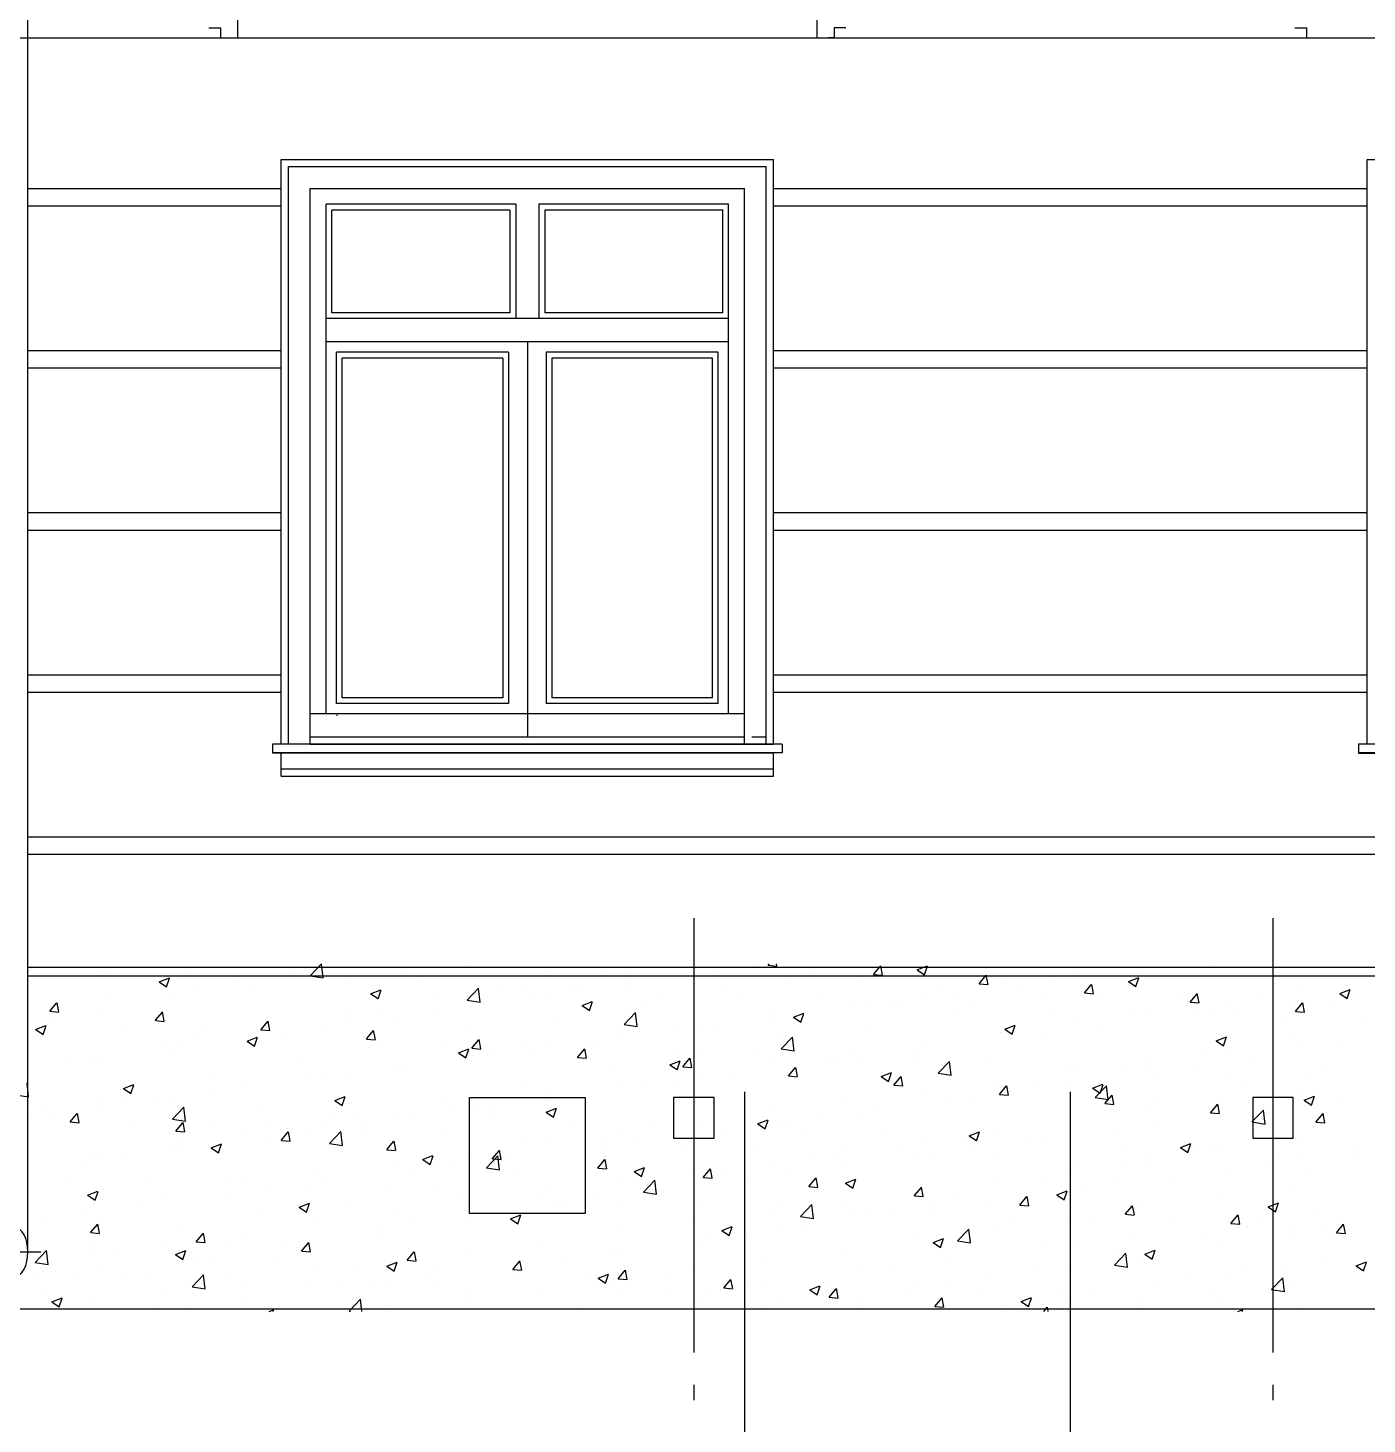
# Model space of a CAD drawing. Extents: x -133165 to 20117, y 15722 to 63536.
# Drawn here: x -79792 to -75167, y 46737 to 51559 of the extents above; entities that cross this region are included whole.
import ezdxf

# ---------------------------------------------------------------- set-up
doc = ezdxf.new("R2010")
doc.units = 0
doc.linetypes.add('GOST2_303_5', pattern=[24, 20, -1.5, 1, -1.5])
doc.layers.get('0').update_dxf_attribs({"linetype": 'CONTINUOUS'})
for name, color, linetype in [('AXIS', 7, 'GOST2_303_5'), ('C1', 33, 'CONTINUOUS'), ('DOORS', 32, 'CONTINUOUS'), ('FRIZ', 173, 'CONTINUOUS'), ('WALL', 5, 'CONTINUOUS')]:
    doc.layers.add(name, color=color, linetype=linetype)

# ---------------------------------------------------------------- blocks, each defined once
blk = doc.blocks.new('*X61')
at = {"linetype": 'CONTINUOUS', "ltscale": 10}
for p, q in [((-79780.7, 48320.2), (-79780.7, 48320.2)), ((-78817.8, 48284.7), (-78778.3, 48325.9)), ((-78772.7, 48277.6), (-78778.3, 48325.8)), ((-78260.7, 48319.7), (-78260.7, 48319.7)), ((-77283.6, 48316.9), (-77283.6, 48316.9)), ((-77236.4, 48321.4), (-77232.3, 48326.2)), ((-77236.1, 48321.3), (-77205.7, 48318.7)), ((-77205.3, 48319.2), (-77206.6, 48326.2)), ((-77203.3, 48322.3), (-77203.3, 48322.3)), ((-76872, 48289.5), (-76847.5, 48318.7)), ((-76840.9, 48287.3), (-76846.8, 48319.1)), ((-76721.6, 48305.8), (-76686.1, 48319.4)), ((-76696.1, 48288.5), (-76685.8, 48319.2)), ((-75702.4, 48320.6), (-75702.4, 48320.6)), ((-79552.2, 48302.8), (-79552.2, 48302.8)), ((-79509.5, 48308.7), (-79509.5, 48308.7)), ((-79338.7, 48264), (-79303.1, 48277.6)), ((-79313.1, 48246.7), (-79302.8, 48277.4)), ((-79238.3, 48297.3), (-79238.3, 48297.3)), ((-78967.1, 48285.8), (-78967.1, 48285.8)), ((-78878.8, 48289.6), (-78878.8, 48289.6)), ((-78817.8, 48284.7), (-78772.6, 48277.7)), ((-78759.7, 48278.7), (-78759.7, 48278.7)), ((-78696, 48274.4), (-78696, 48274.4)), ((-78503.1, 48311.2), (-78503.1, 48311.2)), ((-77989.5, 48308.2), (-77989.5, 48308.2)), ((-77795.7, 48304.8), (-77795.7, 48304.8)), ((-77718.3, 48296.8), (-77718.3, 48296.8)), ((-77464.2, 48286.5), (-77464.2, 48286.5)), ((-77447.2, 48285.3), (-77447.2, 48285.3)), ((-77410.8, 48300.1), (-77410.8, 48300.1)), ((-77176, 48273.9), (-77176, 48273.9)), ((-77081.4, 48294.9), (-77081.4, 48294.9)), ((-76871.7, 48289.4), (-76841.3, 48286.8)), ((-76721.4, 48305.6), (-76696.1, 48288.6)), ((-76507.6, 48257.6), (-76483.2, 48286.8)), ((-76476.5, 48255.4), (-76482.4, 48287.2)), ((-76263.7, 48268.4), (-76263.7, 48268.4)), ((-76171.7, 48292.1), (-76171.7, 48292.1)), ((-76136.5, 48285.1), (-76136.5, 48285.1)), ((-75998.6, 48269.7), (-75998.6, 48269.7)), ((-75991.6, 48265.1), (-75956, 48278.7)), ((-75966, 48247.8), (-75955.7, 48278.5)), ((-75944.1, 48310.4), (-75944.1, 48310.4)), ((-79338.4, 48263.8), (-79313.1, 48246.8)), ((-79198.4, 48247.5), (-79198.4, 48247.5)), ((-79071.2, 48264.3), (-79071.2, 48264.3)), ((-79020.5, 48242.9), (-79020.5, 48242.9)), ((-78608.6, 48223.3), (-78573, 48236.9)), ((-78608.4, 48223.1), (-78583.1, 48206.1)), ((-78583, 48206), (-78572.7, 48236.7)), ((-78424.8, 48262.9), (-78424.8, 48262.9)), ((-78275.7, 48200.6), (-78236.1, 48241.8)), ((-78230.5, 48193.5), (-78236.1, 48241.7)), ((-78153.6, 48251.5), (-78153.6, 48251.5)), ((-78091.9, 48253.9), (-78091.9, 48253.9)), ((-77924, 48232.5), (-77924, 48232.5)), ((-77882.4, 48240), (-77882.4, 48240)), ((-77731.6, 48257.9), (-77731.6, 48257.9)), ((-77728, 48248.5), (-77728, 48248.5)), ((-77611.2, 48228.5), (-77611.2, 48228.5)), ((-77377.7, 48244.1), (-77377.7, 48244.1)), ((-76904.8, 48262.4), (-76904.8, 48262.4)), ((-76689.1, 48223.8), (-76689.1, 48223.8)), ((-76633.6, 48251), (-76633.6, 48251)), ((-76584.5, 48226.1), (-76584.5, 48226.1)), ((-76507.3, 48257.6), (-76476.9, 48254.9)), ((-76428.3, 48259.6), (-76428.3, 48259.6)), ((-76362.4, 48239.5), (-76362.4, 48239.5)), ((-76294.9, 48218.9), (-76294.9, 48218.9)), ((-76143.3, 48225.7), (-76118.8, 48254.9)), ((-76142.9, 48225.7), (-76112.6, 48223)), ((-76112.2, 48223.5), (-76118, 48255.4)), ((-76091.3, 48228), (-76091.3, 48228)), ((-75991.3, 48264.9), (-75966.1, 48247.9)), ((-75778.9, 48193.9), (-75754.4, 48223.1)), ((-75747.8, 48191.6), (-75753.7, 48223.5)), ((-75396.6, 48229.4), (-75396.6, 48229.4)), ((-75261.5, 48224.4), (-75225.9, 48238)), ((-75261.3, 48224.2), (-75236, 48207.2)), ((-75236, 48207.2), (-75225.7, 48237.8)), ((-79716.5, 48162.4), (-79692, 48191.6)), ((-79711.6, 48180), (-79711.6, 48180)), ((-79685.4, 48160.2), (-79691.2, 48192.1)), ((-79541, 48172.3), (-79541, 48172.3)), ((-79519.2, 48205.3), (-79519.2, 48205.3)), ((-79284.4, 48204.8), (-79284.4, 48204.8)), ((-78388.2, 48203.1), (-78388.2, 48203.1)), ((-78372, 48173.6), (-78372, 48173.6)), ((-78275.6, 48200.6), (-78230.4, 48193.6)), ((-78245.4, 48180.2), (-78245.4, 48180.2)), ((-78051.2, 48215.8), (-78051.2, 48215.8)), ((-77984.6, 48215.9), (-77984.6, 48215.9)), ((-77878.5, 48182.6), (-77843, 48196.3)), ((-77878.3, 48182.4), (-77853, 48165.4)), ((-77853, 48165.4), (-77842.7, 48196.1)), ((-77673.9, 48193.2), (-77673.9, 48193.2)), ((-77340, 48217.1), (-77340, 48217.1)), ((-77068.9, 48205.6), (-77068.9, 48205.6)), ((-76952.9, 48185.7), (-76952.9, 48185.7)), ((-76904.1, 48184.1), (-76904.1, 48184.1)), ((-76797.7, 48194.2), (-76797.7, 48194.2)), ((-76776.9, 48200.8), (-76776.9, 48200.8)), ((-76526.5, 48182.7), (-76526.5, 48182.7)), ((-76255.3, 48171.3), (-76255.3, 48171.3)), ((-75820.1, 48216.6), (-75820.1, 48216.6)), ((-75778.6, 48193.8), (-75748.2, 48191.2)), ((-75653.2, 48196.9), (-75653.2, 48196.9)), ((-75629.7, 48169.1), (-75629.7, 48169.1)), ((-75548.9, 48205.1), (-75548.9, 48205.1)), ((-75437.3, 48194.4), (-75437.3, 48194.4)), ((-75414.5, 48162), (-75390, 48191.2)), ((-75383.4, 48159.8), (-75389.3, 48191.6)), ((-75277.7, 48193.7), (-75277.7, 48193.7)), ((-79716.1, 48162.4), (-79685.8, 48159.7)), ((-79352.1, 48130.5), (-79327.6, 48159.7)), ((-79351.8, 48130.5), (-79321.4, 48127.8)), ((-79321, 48128.3), (-79326.9, 48160.2)), ((-78987.7, 48098.7), (-78963.3, 48127.8)), ((-78956.6, 48096.5), (-78962.5, 48128.3)), ((-78691.6, 48131.5), (-78691.6, 48131.5)), ((-78684.4, 48152.2), (-78684.4, 48152.2)), ((-78564.4, 48148.2), (-78564.4, 48148.2)), ((-78509.3, 48142.1), (-78509.3, 48142.1)), ((-77970.2, 48142.4), (-77970.2, 48142.4)), ((-77733.5, 48116.5), (-77693.9, 48157.8)), ((-77688.3, 48109.4), (-77693.9, 48157.7)), ((-77224.9, 48141.8), (-77224.9, 48141.8)), ((-77209.5, 48153.2), (-77209.5, 48153.2)), ((-77148.5, 48141.9), (-77112.9, 48155.6)), ((-77148.2, 48141.8), (-77123, 48124.7)), ((-77122.9, 48124.7), (-77112.6, 48155.4)), ((-76591.1, 48168), (-76591.1, 48168)), ((-76177.8, 48123), (-76177.8, 48123)), ((-75984.1, 48159.8), (-75984.1, 48159.8)), ((-75914, 48161.1), (-75914, 48161.1)), ((-75756.9, 48152.3), (-75756.9, 48152.3)), ((-75713, 48148.3), (-75713, 48148.3)), ((-75441.8, 48136.9), (-75441.8, 48136.9)), ((-75414.2, 48161.9), (-75383.8, 48159.3)), ((-75170.6, 48125.4), (-75170.6, 48125.4)), ((-79765.5, 48100.1), (-79729.9, 48113.8)), ((-79765.3, 48100), (-79740, 48082.9)), ((-79739.9, 48082.9), (-79729.6, 48113.6)), ((-79717.7, 48118.8), (-79717.7, 48118.8)), ((-79446.5, 48107.3), (-79446.5, 48107.3)), ((-79175.3, 48095.8), (-79175.3, 48095.8)), ((-79035.4, 48059.4), (-78999.9, 48073.1)), ((-79026.7, 48073.8), (-79026.7, 48073.8)), ((-79012.4, 48089.3), (-79012.4, 48089.3)), ((-79009.9, 48042.2), (-78999.6, 48072.9)), ((-78987.4, 48098.6), (-78957, 48095.9)), ((-78980.7, 48101.4), (-78980.7, 48101.4)), ((-78904.1, 48084.4), (-78904.1, 48084.4)), ((-78765.9, 48109.6), (-78765.9, 48109.6)), ((-78632.9, 48072.9), (-78632.9, 48072.9)), ((-78623.4, 48066.8), (-78598.9, 48096)), ((-78592.3, 48064.6), (-78598.1, 48096.4)), ((-78266.4, 48091.5), (-78266.4, 48091.5)), ((-77734.2, 48079.4), (-77734.2, 48079.4)), ((-77733.5, 48116.6), (-77688.3, 48109.5)), ((-77544.5, 48099.7), (-77544.5, 48099.7)), ((-77470.3, 48117.4), (-77470.3, 48117.4)), ((-77417.3, 48116.5), (-77417.3, 48116.5)), ((-77191.4, 48032.4), (-77151.8, 48073.7)), ((-77146.2, 48025.3), (-77151.8, 48073.6)), ((-76887.4, 48117.2), (-76887.4, 48117.2)), ((-76434.4, 48090.5), (-76434.4, 48090.5)), ((-76418.4, 48101.2), (-76382.8, 48114.9)), ((-76418.2, 48101.1), (-76392.9, 48084)), ((-76392.9, 48084), (-76382.6, 48114.7)), ((-76270.1, 48084.7), (-76270.1, 48084.7)), ((-76077.7, 48110.1), (-76077.7, 48110.1)), ((-75688.3, 48060.5), (-75652.8, 48074.2)), ((-75662.8, 48043.3), (-75652.5, 48074)), ((-79332, 48047.2), (-79332, 48047.2)), ((-79290.6, 48035.7), (-79290.6, 48035.7)), ((-79276.9, 48050.5), (-79276.9, 48050.5)), ((-79204.8, 48063.9), (-79204.8, 48063.9)), ((-79035.2, 48059.3), (-79009.9, 48042.2)), ((-78623, 48066.7), (-78592.7, 48064.1)), ((-78562.7, 48040.7), (-78562.7, 48040.7)), ((-78361.8, 48061.5), (-78361.8, 48061.5)), ((-78305.4, 48018.8), (-78269.8, 48032.4)), ((-78279.8, 48001.5), (-78269.5, 48032.2)), ((-78259, 48034.9), (-78234.5, 48064.1)), ((-78258.7, 48034.8), (-78228.3, 48032.2)), ((-78227.9, 48032.7), (-78233.8, 48064.5)), ((-78090.6, 48050), (-78090.6, 48050)), ((-78057.7, 48032.2), (-78057.7, 48032.2)), ((-77990.8, 48046.8), (-77990.8, 48046.8)), ((-77894.6, 48003), (-77870.1, 48032.2)), ((-77863.5, 48000.8), (-77869.4, 48032.7)), ((-77865.3, 48057.5), (-77865.3, 48057.5)), ((-77819.4, 48038.6), (-77819.4, 48038.6)), ((-77548.2, 48027.1), (-77548.2, 48027.1)), ((-77191.3, 48032.5), (-77146.1, 48025.5)), ((-77183.7, 48066.3), (-77183.7, 48066.3)), ((-76718.1, 48025.8), (-76718.1, 48025.8)), ((-76695.3, 48054.7), (-76695.3, 48054.7)), ((-76397.3, 48068), (-76397.3, 48068)), ((-75688.1, 48060.4), (-75662.8, 48043.3)), ((-75659.3, 48027.7), (-75659.3, 48027.7)), ((-75427.1, 48068.3), (-75427.1, 48068.3)), ((-75402.7, 48060.3), (-75402.7, 48060.3)), ((-75250.2, 48036.3), (-75250.2, 48036.3)), ((-79652.8, 48004.9), (-79652.8, 48004.9)), ((-79573.2, 47999.6), (-79573.2, 47999.6)), ((-79547.1, 48003.2), (-79547.1, 48003.2)), ((-78859, 47989.8), (-78859, 47989.8)), ((-78305.1, 48018.6), (-78279.9, 48001.6)), ((-78251.6, 48011.1), (-78251.6, 48011.1)), ((-78184.9, 48015.4), (-78184.9, 48015.4)), ((-77894.3, 48003), (-77863.9, 48000.3)), ((-77575.3, 47978.1), (-77539.7, 47991.7)), ((-77575.1, 47977.9), (-77549.8, 47960.9)), ((-77549.7, 47960.8), (-77539.4, 47991.5)), ((-77530.3, 47971.1), (-77505.8, 48000.3)), ((-77499.2, 47968.9), (-77505, 48000.8)), ((-77479.9, 48015.4), (-77479.9, 48015.4)), ((-77277, 48015.6), (-77277, 48015.6)), ((-77215.7, 47984.1), (-77215.7, 47984.1)), ((-77037.7, 47983.7), (-77037.7, 47983.7)), ((-77005.9, 48004.2), (-77005.9, 48004.2)), ((-76959.1, 48016.6), (-76959.1, 48016.6)), ((-76910.5, 48000.4), (-76910.5, 48000.4)), ((-76734.7, 47992.7), (-76734.7, 47992.7)), ((-76649.2, 47948.3), (-76609.6, 47989.6)), ((-76604, 47941.2), (-76609.6, 47989.5)), ((-76463.5, 47981.3), (-76463.5, 47981.3)), ((-75920.2, 47992), (-75920.2, 47992)), ((-75723.3, 48017.5), (-75723.3, 48017.5)), ((-75571, 47994), (-75571, 47994)), ((-79155.2, 47939), (-79155.2, 47939)), ((-78825.3, 47931.1), (-78825.3, 47931.1)), ((-78772.1, 47940.5), (-78772.1, 47940.5)), ((-78698.1, 47947.9), (-78698.1, 47947.9)), ((-78515.5, 47973), (-78515.5, 47973)), ((-78505.7, 47973.2), (-78505.7, 47973.2)), ((-77776.2, 47964.6), (-77776.2, 47964.6)), ((-77529.9, 47971.1), (-77499.6, 47968.4)), ((-77476.5, 47948.3), (-77476.5, 47948.3)), ((-77358.5, 47941.5), (-77358.5, 47941.5)), ((-77165.9, 47939.3), (-77141.4, 47968.5)), ((-77165.6, 47939.2), (-77135.2, 47936.6)), ((-77134.8, 47937.1), (-77140.7, 47968.9)), ((-76845.2, 47937.4), (-76809.7, 47951)), ((-76845, 47937.2), (-76819.7, 47920.2)), ((-76819.7, 47920.1), (-76809.4, 47950.8)), ((-76801.5, 47907.4), (-76777, 47936.6)), ((-76770.4, 47905.2), (-76776.3, 47937)), ((-76649.2, 47948.4), (-76604, 47941.4)), ((-76192.3, 47969.8), (-76192.3, 47969.8)), ((-76184, 47953.9), (-76184, 47953.9)), ((-76019.6, 47966.6), (-76019.6, 47966.6)), ((-75921.1, 47958.4), (-75921.1, 47958.4)), ((-75890.6, 47952), (-75890.6, 47952)), ((-75763.4, 47968.7), (-75763.4, 47968.7)), ((-75650, 47946.9), (-75650, 47946.9)), ((-75378.8, 47935.4), (-75378.8, 47935.4)), ((-75305.4, 47956.8), (-75305.4, 47956.8)), ((-79789.6, 47866.8), (-79795.2, 47915.1)), ((-79462.3, 47895.6), (-79426.7, 47909.2)), ((-79462, 47895.4), (-79436.8, 47878.4)), ((-79451.5, 47888.1), (-79451.5, 47888.1)), ((-79436.7, 47878.4), (-79426.4, 47909)), ((-79146.1, 47888.9), (-79146.1, 47888.9)), ((-79032.9, 47904.7), (-79032.9, 47904.7)), ((-78072.4, 47913.7), (-78072.4, 47913.7)), ((-77740.4, 47910.2), (-77740.4, 47910.2)), ((-77678.1, 47899.4), (-77678.1, 47899.4)), ((-77550.9, 47916.1), (-77550.9, 47916.1)), ((-76801.2, 47907.3), (-76770.8, 47904.7)), ((-76701.4, 47885.6), (-76701.4, 47885.6)), ((-76440.6, 47921.4), (-76440.6, 47921.4)), ((-76437.2, 47875.5), (-76412.7, 47904.7)), ((-76406, 47873.3), (-76411.9, 47905.1)), ((-76403.8, 47884.4), (-76403.8, 47884.4)), ((-76315.9, 47915.8), (-76315.9, 47915.8)), ((-76211.4, 47909.7), (-76211.4, 47909.7)), ((-76115.2, 47896.7), (-76079.6, 47910.3)), ((-76114.9, 47896.5), (-76089.7, 47879.5)), ((-76107, 47864.3), (-76067.5, 47905.5)), ((-76089.6, 47879.5), (-76079.3, 47910.2)), ((-76061.9, 47857.2), (-76067.5, 47905.4)), ((-75601.6, 47905.9), (-75601.6, 47905.9)), ((-75408.9, 47891.2), (-75408.9, 47891.2)), ((-79834.8, 47874), (-79789.6, 47867)), ((-79747.7, 47837.3), (-79747.7, 47837.3)), ((-79553.3, 47834.1), (-79553.3, 47834.1)), ((-79545.4, 47847.7), (-79545.4, 47847.7)), ((-79465.6, 47846.8), (-79465.6, 47846.8)), ((-79338.5, 47863.6), (-79338.5, 47863.6)), ((-79296.7, 47866.6), (-79296.7, 47866.6)), ((-79274.2, 47836.3), (-79274.2, 47836.3)), ((-78732.2, 47854.9), (-78696.6, 47868.6)), ((-78732, 47854.8), (-78706.7, 47837.7)), ((-78706.6, 47837.7), (-78696.3, 47868.4)), ((-78368.7, 47862.9), (-78368.7, 47862.9)), ((-78257.8, 47842), (-78257.8, 47842)), ((-78191.3, 47831.8), (-78191.3, 47831.8)), ((-77998.9, 47857.1), (-77998.9, 47857.1)), ((-77997, 47877.7), (-77997, 47877.7)), ((-76965.3, 47847.5), (-76965.3, 47847.5)), ((-76612.1, 47864.9), (-76612.1, 47864.9)), ((-76530.9, 47867.6), (-76530.9, 47867.6)), ((-76436.8, 47875.5), (-76406.5, 47872.8)), ((-76107, 47864.3), (-76061.8, 47857.3)), ((-76072.8, 47843.6), (-76048.3, 47872.8)), ((-76072.5, 47843.6), (-76042.1, 47840.9)), ((-76041.7, 47841.4), (-76047.6, 47873.3)), ((-75897.9, 47855.1), (-75897.9, 47855.1)), ((-75708.4, 47811.8), (-75683.9, 47840.9)), ((-75677.3, 47809.5), (-75683.2, 47841.4)), ((-75665.5, 47858.6), (-75665.5, 47858.6)), ((-75385.1, 47856), (-75349.5, 47869.7)), ((-75384.9, 47855.9), (-75359.6, 47838.8)), ((-75383.8, 47835.9), (-75383.8, 47835.9)), ((-75359.6, 47838.8), (-75349.3, 47869.5)), ((-75256.6, 47852.6), (-75256.6, 47852.6)), ((-79786.5, 47804.6), (-79786.5, 47804.6)), ((-79709.5, 47790.9), (-79709.5, 47790.9)), ((-79646, 47780.3), (-79621.5, 47809.5)), ((-79614.9, 47778.1), (-79620.7, 47809.9)), ((-79292.6, 47789.8), (-79253.1, 47831.1)), ((-79292.6, 47789.9), (-79247.4, 47782.9)), ((-79247.5, 47782.7), (-79253.1, 47831)), ((-79003.1, 47824.8), (-79003.1, 47824.8)), ((-78731.9, 47813.3), (-78731.9, 47813.3)), ((-78665, 47812), (-78665, 47812)), ((-78521.6, 47803.9), (-78521.6, 47803.9)), ((-78460.7, 47801.9), (-78460.7, 47801.9)), ((-78318.5, 47815.1), (-78318.5, 47815.1)), ((-78189.5, 47790.4), (-78189.5, 47790.4)), ((-78002.1, 47814.2), (-77966.6, 47827.9)), ((-78001.9, 47814.1), (-77976.6, 47797)), ((-77976.6, 47797), (-77966.3, 47827.7)), ((-77272.1, 47773.5), (-77236.5, 47787.2)), ((-77246.5, 47756.3), (-77236.2, 47787)), ((-77221.9, 47815), (-77221.9, 47815)), ((-77171.3, 47783.3), (-77171.3, 47783.3)), ((-77044.2, 47800.1), (-77044.2, 47800.1)), ((-76908.4, 47814), (-76908.4, 47814)), ((-76851.8, 47825.4), (-76851.8, 47825.4)), ((-76194.1, 47804.2), (-76194.1, 47804.2)), ((-76190.2, 47784.8), (-76190.2, 47784.8)), ((-75926.3, 47822.9), (-75926.3, 47822.9)), ((-75708.1, 47811.7), (-75677.7, 47809)), ((-75704.6, 47793.7), (-75704.6, 47793.7)), ((-75564.9, 47780.2), (-75525.3, 47821.4)), ((-75519.7, 47773.1), (-75525.3, 47821.3)), ((-75344.1, 47779.9), (-75319.6, 47809.1)), ((-75312.9, 47777.6), (-75318.8, 47809.5)), ((-79645.7, 47780.2), (-79615.3, 47777.6)), ((-79438.3, 47779.5), (-79438.3, 47779.5)), ((-79281.6, 47748.4), (-79257.1, 47777.6)), ((-79281.3, 47748.4), (-79250.9, 47745.7)), ((-79250.5, 47746.2), (-79256.4, 47778.1)), ((-79167.1, 47768), (-79167.1, 47768)), ((-79039.1, 47735.6), (-79039.1, 47735.6)), ((-78961.2, 47761.2), (-78961.2, 47761.2)), ((-78917.3, 47716.5), (-78892.8, 47745.7)), ((-78895.9, 47756.6), (-78895.9, 47756.6)), ((-78886.1, 47714.3), (-78892, 47746.2)), ((-78831.7, 47747.5), (-78831.7, 47747.5)), ((-78778.2, 47771.3), (-78778.2, 47771.3)), ((-78750.5, 47705.7), (-78710.9, 47747)), ((-78705.3, 47698.6), (-78710.9, 47746.9)), ((-78639.3, 47772.8), (-78639.3, 47772.8)), ((-78624.8, 47745.1), (-78624.8, 47745.1)), ((-77918.3, 47779), (-77918.3, 47779)), ((-77746.5, 47741.1), (-77746.5, 47741.1)), ((-77647.1, 47767.5), (-77647.1, 47767.5)), ((-77492.2, 47741.1), (-77492.2, 47741.1)), ((-77482.7, 47779.2), (-77482.7, 47779.2)), ((-77376, 47756.1), (-77376, 47756.1)), ((-77271.8, 47773.4), (-77246.6, 47756.3)), ((-77204.6, 47763.2), (-77204.6, 47763.2)), ((-77104.8, 47744.6), (-77104.8, 47744.6)), ((-76542, 47732.8), (-76506.4, 47746.5)), ((-76516.5, 47715.6), (-76506.2, 47746.3)), ((-76490.4, 47753.4), (-76490.4, 47753.4)), ((-76446.8, 47752.3), (-76446.8, 47752.3)), ((-76024.2, 47751.6), (-76024.2, 47751.6)), ((-75897, 47768.3), (-75897, 47768.3)), ((-75564.8, 47780.2), (-75519.7, 47773.2)), ((-75343.7, 47779.8), (-75313.4, 47777.2)), ((-79302.9, 47697.5), (-79302.9, 47697.5)), ((-79279.7, 47688.5), (-79279.7, 47688.5)), ((-79257.5, 47710.3), (-79257.5, 47710.3)), ((-79159, 47691.1), (-79123.5, 47704.7)), ((-79158.8, 47690.9), (-79133.5, 47673.9)), ((-79133.5, 47673.8), (-79123.2, 47704.5)), ((-78958.9, 47730.8), (-78958.9, 47730.8)), ((-78916.9, 47716.5), (-78886.6, 47713.8)), ((-78750.4, 47705.8), (-78705.3, 47698.8)), ((-78552.9, 47684.7), (-78528.4, 47713.9)), ((-78521.8, 47682.5), (-78527.6, 47714.3)), ((-78353.6, 47733.7), (-78353.6, 47733.7)), ((-78082.4, 47722.2), (-78082.4, 47722.2)), ((-78003.1, 47708.6), (-78003.1, 47708.6)), ((-77811.7, 47699), (-77811.7, 47699)), ((-77811.2, 47710.7), (-77811.2, 47710.7)), ((-77684.6, 47715.8), (-77684.6, 47715.8)), ((-77540, 47699.3), (-77540, 47699.3)), ((-77500.9, 47712.3), (-77500.9, 47712.3)), ((-77268.9, 47687.8), (-77268.9, 47687.8)), ((-76833.6, 47733.1), (-76833.6, 47733.1)), ((-76786.7, 47702.5), (-76786.7, 47702.5)), ((-76707.6, 47716.5), (-76707.6, 47716.5)), ((-76562.4, 47721.7), (-76562.4, 47721.7)), ((-76541.8, 47732.7), (-76516.5, 47715.7)), ((-76345, 47709.4), (-76345, 47709.4)), ((-76291.2, 47710.2), (-76291.2, 47710.2)), ((-76020.1, 47698.8), (-76020.1, 47698.8)), ((-75811.9, 47692.2), (-75776.4, 47705.8)), ((-75811.7, 47692), (-75786.4, 47675)), ((-75786.4, 47674.9), (-75776.1, 47705.6)), ((-75748.9, 47687.3), (-75748.9, 47687.3)), ((-75671.7, 47689.5), (-75671.7, 47689.5)), ((-75415.1, 47722), (-75415.1, 47722)), ((-75407.6, 47728.1), (-75407.6, 47728.1)), ((-79599.3, 47646.5), (-79599.3, 47646.5)), ((-79559.5, 47665), (-79559.5, 47665)), ((-79553.7, 47659.5), (-79553.7, 47659.5)), ((-79472.1, 47663.2), (-79472.1, 47663.2)), ((-78552.6, 47684.6), (-78522.2, 47682)), ((-78429, 47650.4), (-78393.4, 47664)), ((-78428.7, 47650.2), (-78403.5, 47633.2)), ((-78403.4, 47633.1), (-78393.1, 47663.8)), ((-78264, 47672.8), (-78264, 47672.8)), ((-78208.3, 47621.7), (-78168.8, 47662.9)), ((-78188.5, 47652.8), (-78164, 47682)), ((-78188.2, 47652.7), (-78157.8, 47650.1)), ((-78163.1, 47614.6), (-78168.8, 47662.8)), ((-78157.4, 47650.6), (-78163.3, 47682.4)), ((-78132.6, 47656.8), (-78132.6, 47656.8)), ((-77824.1, 47620.9), (-77799.7, 47650.1)), ((-77793, 47618.7), (-77798.9, 47650.5)), ((-77797.2, 47661.5), (-77797.2, 47661.5)), ((-77228.1, 47645.9), (-77228.1, 47645.9)), ((-77082.9, 47651.7), (-77082.9, 47651.7)), ((-76997.7, 47676.4), (-76997.7, 47676.4)), ((-76971.5, 47678.4), (-76971.5, 47678.4)), ((-76726.5, 47664.9), (-76726.5, 47664.9)), ((-76664.6, 47667.3), (-76664.6, 47667.3)), ((-76537.4, 47684), (-76537.4, 47684)), ((-76455.3, 47653.4), (-76455.3, 47653.4)), ((-76184.1, 47642), (-76184.1, 47642)), ((-75932.5, 47653.8), (-75932.5, 47653.8)), ((-75703.9, 47677.3), (-75703.9, 47677.3)), ((-75477.7, 47675.9), (-75477.7, 47675.9)), ((-75390.3, 47652.3), (-75390.3, 47652.3)), ((-75206.5, 47664.4), (-75206.5, 47664.4)), ((-75197.9, 47677.6), (-75197.9, 47677.6)), ((-78784.4, 47602.2), (-78784.4, 47602.2)), ((-78527.8, 47634.8), (-78527.8, 47634.8)), ((-78452.1, 47614.7), (-78452.1, 47614.7)), ((-78325, 47631.5), (-78325, 47631.5)), ((-78208.3, 47621.7), (-78163.1, 47614.7)), ((-78093.4, 47610.6), (-78093.4, 47610.6)), ((-77823.8, 47620.9), (-77793.5, 47618.2)), ((-77698.9, 47609.7), (-77663.3, 47623.3)), ((-77698.7, 47609.5), (-77673.4, 47592.5)), ((-77673.4, 47592.5), (-77663.1, 47623.2)), ((-77488.9, 47610.1), (-77488.9, 47610.1)), ((-77459.8, 47589), (-77435.3, 47618.2)), ((-77428.7, 47586.8), (-77434.5, 47618.7)), ((-77379.2, 47600.8), (-77379.2, 47600.8)), ((-77177.8, 47599.7), (-77177.8, 47599.7)), ((-76985.4, 47625), (-76985.4, 47625)), ((-76196.4, 47615.7), (-76196.4, 47615.7)), ((-76000.1, 47626.4), (-76000.1, 47626.4)), ((-75913, 47630.5), (-75913, 47630.5)), ((-75838.3, 47593.3), (-75838.3, 47593.3)), ((-75641.8, 47619.1), (-75641.8, 47619.1)), ((-75517.4, 47635.5), (-75517.4, 47635.5)), ((-75370.6, 47607.6), (-75370.6, 47607.6)), ((-79646.5, 47589.5), (-79646.5, 47589.5)), ((-79375.3, 47578), (-79375.3, 47578)), ((-79104.1, 47566.6), (-79104.1, 47566.6)), ((-79045.2, 47566.5), (-79045.2, 47566.5)), ((-78965.4, 47547.1), (-78965.4, 47547.1)), ((-78832.9, 47555.1), (-78832.9, 47555.1)), ((-78773, 47572.5), (-78773, 47572.5)), ((-78561.8, 47543.7), (-78561.8, 47543.7)), ((-78389.7, 47559.8), (-78389.7, 47559.8)), ((-77752.7, 47572), (-77752.7, 47572)), ((-77675.4, 47549.9), (-77675.4, 47549.9)), ((-77666.2, 47537.6), (-77626.6, 47578.8)), ((-77621, 47530.5), (-77626.6, 47578.7)), ((-77459.4, 47589), (-77429.1, 47586.3)), ((-77305, 47583), (-77305, 47583)), ((-77095.4, 47557.2), (-77070.9, 47586.3)), ((-77095.1, 47557.1), (-77064.7, 47554.4)), ((-77064.3, 47554.9), (-77070.2, 47586.8)), ((-76968.8, 47569), (-76933.3, 47582.7)), ((-76968.6, 47568.9), (-76943.3, 47551.8)), ((-76943.3, 47551.8), (-76933, 47582.5)), ((-76731, 47525.3), (-76706.6, 47554.5)), ((-76713.8, 47547.4), (-76713.8, 47547.4)), ((-76699.9, 47523.1), (-76705.8, 47554.9)), ((-76453, 47583.1), (-76453, 47583.1)), ((-76296.4, 47575.6), (-76296.4, 47575.6)), ((-76157.8, 47551.2), (-76157.8, 47551.2)), ((-76030.7, 47568), (-76030.7, 47568)), ((-75421.3, 47552.9), (-75421.3, 47552.9)), ((-79585.9, 47527.2), (-79550.3, 47540.9)), ((-79585.6, 47527.1), (-79560.4, 47510)), ((-79565.7, 47495.9), (-79565.7, 47495.9)), ((-79560.3, 47510), (-79550, 47540.7)), ((-79309.1, 47528.4), (-79309.1, 47528.4)), ((-79092.5, 47530.4), (-79092.5, 47530.4)), ((-78855.8, 47486.5), (-78820.2, 47500.2)), ((-78830.2, 47469.3), (-78819.9, 47500)), ((-78685.9, 47508.9), (-78685.9, 47508.9)), ((-78290.6, 47532.2), (-78290.6, 47532.2)), ((-78270.1, 47503.7), (-78270.1, 47503.7)), ((-78019.4, 47520.8), (-78019.4, 47520.8)), ((-78009.3, 47539.5), (-78009.3, 47539.5)), ((-77971.7, 47499.1), (-77971.7, 47499.1)), ((-77945.4, 47498.7), (-77945.4, 47498.7)), ((-77818.2, 47515.4), (-77818.2, 47515.4)), ((-77748.2, 47509.3), (-77748.2, 47509.3)), ((-77666.1, 47537.6), (-77620.9, 47530.6)), ((-77625.8, 47540.7), (-77625.8, 47540.7)), ((-77477, 47497.8), (-77477, 47497.8)), ((-77124, 47453.5), (-77084.4, 47494.7)), ((-77078.8, 47446.4), (-77084.4, 47494.6)), ((-76977.6, 47509.3), (-76977.6, 47509.3)), ((-76730.7, 47525.2), (-76700.3, 47522.6)), ((-76592.6, 47524.7), (-76592.6, 47524.7)), ((-76478.7, 47509), (-76478.7, 47509)), ((-76366.7, 47493.4), (-76342.2, 47522.6)), ((-76335.6, 47491.2), (-76341.4, 47523)), ((-76238.8, 47528.3), (-76203.2, 47542)), ((-76238.5, 47528.2), (-76213.3, 47511.1)), ((-76213.2, 47511.1), (-76202.9, 47541.8)), ((-75677.9, 47520.4), (-75677.9, 47520.4)), ((-75508.7, 47487.6), (-75473.1, 47501.3)), ((-75483.2, 47470.4), (-75472.9, 47501.1)), ((-79732.9, 47446.1), (-79732.9, 47446.1)), ((-79605.8, 47462.8), (-79605.8, 47462.8)), ((-79413.4, 47488.2), (-79413.4, 47488.2)), ((-78982.2, 47458.1), (-78982.2, 47458.1)), ((-78855.6, 47486.4), (-78830.3, 47469.3)), ((-78534, 47465.6), (-78534, 47465.6)), ((-78267.9, 47448.2), (-78267.9, 47448.2)), ((-78266.2, 47456.4), (-78266.2, 47456.4)), ((-78125.7, 47445.8), (-78090.2, 47459.5)), ((-78100.2, 47428.6), (-78089.9, 47459.3)), ((-77234.2, 47476.8), (-77234.2, 47476.8)), ((-77205.9, 47486.4), (-77205.9, 47486.4)), ((-77124, 47453.5), (-77078.8, 47446.5)), ((-76934.7, 47474.9), (-76934.7, 47474.9)), ((-76888.9, 47473.9), (-76888.9, 47473.9)), ((-76798.2, 47466.9), (-76798.2, 47466.9)), ((-76671.1, 47483.7), (-76671.1, 47483.7)), ((-76663.5, 47463.5), (-76663.5, 47463.5)), ((-76392.3, 47452), (-76392.3, 47452)), ((-76366.3, 47493.3), (-76336, 47490.7)), ((-76202.5, 47446.6), (-76202.5, 47446.6)), ((-76002.3, 47461.5), (-75977.8, 47490.7)), ((-76002, 47461.5), (-75971.6, 47458.8)), ((-75971.2, 47459.3), (-75977.1, 47491.1)), ((-75938.7, 47484.6), (-75938.7, 47484.6)), ((-75637.9, 47429.6), (-75613.4, 47458.8)), ((-75606.8, 47427.4), (-75612.7, 47459.3)), ((-75523.9, 47451.9), (-75523.9, 47451.9)), ((-75508.5, 47487.5), (-75483.2, 47470.4)), ((-75331.5, 47477.3), (-75331.5, 47477.3)), ((-79575.5, 47398.2), (-79551, 47427.4)), ((-79575.2, 47398.1), (-79544.8, 47395.5)), ((-79544.4, 47396), (-79550.3, 47427.8)), ((-79278.4, 47407.2), (-79278.4, 47407.2)), ((-78790.6, 47433.1), (-78790.6, 47433.1)), ((-78585.8, 47414.4), (-78585.8, 47414.4)), ((-78458.6, 47431.1), (-78458.6, 47431.1)), ((-78125.5, 47445.7), (-78100.2, 47428.7)), ((-77758.9, 47402.9), (-77758.9, 47402.9)), ((-77495.1, 47441), (-77495.1, 47441)), ((-77395.7, 47405.2), (-77360.1, 47418.8)), ((-77395.4, 47405), (-77370.2, 47388)), ((-77370.1, 47387.9), (-77359.8, 47418.6)), ((-77311.4, 47399.4), (-77311.4, 47399.4)), ((-77185.2, 47423), (-77185.2, 47423)), ((-77119.1, 47424.7), (-77119.1, 47424.7)), ((-76581.8, 47369.4), (-76542.3, 47410.6)), ((-76536.7, 47362.3), (-76542.3, 47410.6)), ((-76459.1, 47414), (-76459.1, 47414)), ((-76121.1, 47440.5), (-76121.1, 47440.5)), ((-75849.9, 47429.1), (-75849.9, 47429.1)), ((-75651.1, 47435.2), (-75651.1, 47435.2)), ((-75637.6, 47429.6), (-75607.2, 47426.9)), ((-75578.8, 47417.6), (-75578.8, 47417.6)), ((-75428.6, 47425), (-75428.6, 47425)), ((-75307.6, 47406.2), (-75307.6, 47406.2)), ((-75273.6, 47397.8), (-75249.1, 47427)), ((-75273.2, 47397.7), (-75242.9, 47395)), ((-75242.5, 47395.5), (-75248.3, 47427.4)), ((-79574.7, 47356.4), (-79574.7, 47356.4)), ((-79315.3, 47359.3), (-79315.3, 47359.3)), ((-79211.1, 47366.3), (-79186.6, 47395.5)), ((-79210.8, 47366.3), (-79180.4, 47363.6)), ((-79180, 47364.1), (-79185.9, 47396)), ((-79051.4, 47397.4), (-79051.4, 47397.4)), ((-78906.6, 47372.1), (-78906.6, 47372.1)), ((-78846.8, 47334.4), (-78822.3, 47363.6)), ((-78815.7, 47332.2), (-78821.5, 47364.1)), ((-78564.2, 47397.4), (-78564.2, 47397.4)), ((-78015.5, 47370.4), (-78015.5, 47370.4)), ((-77481.4, 47372.2), (-77481.4, 47372.2)), ((-77438.6, 47382.6), (-77438.6, 47382.6)), ((-76720, 47378.3), (-76720, 47378.3)), ((-76665.6, 47364.5), (-76630, 47378.1)), ((-76665.4, 47364.3), (-76640.1, 47347.3)), ((-76640.1, 47347.2), (-76629.8, 47377.9)), ((-76581.8, 47369.4), (-76536.6, 47362.4)), ((-76291.5, 47350.9), (-76291.5, 47350.9)), ((-76164.3, 47367.6), (-76164.3, 47367.6)), ((-75971.9, 47392.9), (-75971.9, 47392.9)), ((-75724.8, 47374.2), (-75724.8, 47374.2)), ((-75684, 47351.3), (-75684, 47351.3)), ((-75427.5, 47383.8), (-75427.5, 47383.8)), ((-79767.4, 47295), (-79727.9, 47336.2)), ((-79745.4, 47329.9), (-79745.4, 47329.9)), ((-79722.3, 47287.9), (-79727.9, 47336.1)), ((-79571.9, 47326.7), (-79571.9, 47326.7)), ((-79474.2, 47318.5), (-79474.2, 47318.5)), ((-79282.6, 47322.7), (-79247.1, 47336.3)), ((-79282.4, 47322.5), (-79257.1, 47305.5)), ((-79257.1, 47305.4), (-79246.8, 47336.1)), ((-79226.2, 47330), (-79226.2, 47330)), ((-79203, 47307), (-79203, 47307)), ((-79099, 47346.8), (-79099, 47346.8)), ((-78860.5, 47346.5), (-78860.5, 47346.5)), ((-78846.4, 47334.4), (-78816.1, 47331.7)), ((-78482.4, 47302.6), (-78457.9, 47331.7)), ((-78482.1, 47302.5), (-78451.7, 47299.8)), ((-78451.3, 47300.3), (-78457.2, 47332.2)), ((-78276.3, 47334.6), (-78276.3, 47334.6)), ((-77951.8, 47315), (-77951.8, 47315)), ((-77777.7, 47321.3), (-77777.7, 47321.3)), ((-77759.4, 47340.4), (-77759.4, 47340.4)), ((-77240.4, 47307.7), (-77240.4, 47307.7)), ((-76983.8, 47340.2), (-76983.8, 47340.2)), ((-76612.3, 47308.6), (-76612.3, 47308.6)), ((-76039.7, 47285.3), (-76000.1, 47326.6)), ((-76021.1, 47323.3), (-76021.1, 47323.3)), ((-75994.5, 47278.2), (-76000.1, 47326.5)), ((-75944.9, 47315.5), (-75944.9, 47315.5)), ((-75935.5, 47323.8), (-75900, 47337.4)), ((-75935.3, 47323.6), (-75910, 47306.6)), ((-75910, 47306.6), (-75899.7, 47337.3)), ((-75306.9, 47313.5), (-75306.9, 47313.5)), ((-79767.4, 47295), (-79722.2, 47288)), ((-79739.4, 47262.5), (-79739.4, 47262.5)), ((-79638.3, 47261.7), (-79638.3, 47261.7)), ((-79547, 47287.8), (-79547, 47287.8)), ((-79156.7, 47295.7), (-79156.7, 47295.7)), ((-78931.9, 47295.5), (-78931.9, 47295.5)), ((-78796.8, 47264), (-78796.8, 47264)), ((-78660.7, 47284.1), (-78660.7, 47284.1)), ((-78552.6, 47282), (-78517, 47295.7)), ((-78552.3, 47281.8), (-78527.1, 47264.8)), ((-78540.2, 47296.5), (-78540.2, 47296.5)), ((-78527, 47264.8), (-78516.7, 47295.5)), ((-78399.8, 47256.1), (-78399.8, 47256.1)), ((-78389.5, 47272.6), (-78389.5, 47272.6)), ((-78118.3, 47261.2), (-78118.3, 47261.2)), ((-78118, 47270.7), (-78093.5, 47299.9)), ((-78117.7, 47270.6), (-78087.3, 47268)), ((-78086.9, 47268.5), (-78092.8, 47300.3)), ((-78079, 47298.3), (-78079, 47298.3)), ((-78073.9, 47270.5), (-78073.9, 47270.5)), ((-77822.5, 47241.3), (-77786.9, 47255)), ((-77797, 47224.1), (-77786.7, 47254.8)), ((-77753.7, 47238.8), (-77729.2, 47268)), ((-77722.6, 47236.6), (-77728.4, 47268.4)), ((-77501.2, 47271.9), (-77501.2, 47271.9)), ((-76931.9, 47266.6), (-76931.9, 47266.6)), ((-76804.7, 47283.3), (-76804.7, 47283.3)), ((-76317.4, 47272.5), (-76317.4, 47272.5)), ((-76208.7, 47277.4), (-76208.7, 47277.4)), ((-76039.6, 47285.4), (-75994.5, 47278.4)), ((-75603.1, 47262.6), (-75603.1, 47262.6)), ((-75465.1, 47276.9), (-75465.1, 47276.9)), ((-75205.5, 47283.1), (-75169.9, 47296.8)), ((-75205.3, 47283), (-75180, 47265.9)), ((-75179.9, 47265.9), (-75169.6, 47296.6)), ((-79453, 47244.8), (-79453, 47244.8)), ((-79367.1, 47250.2), (-79367.1, 47250.2)), ((-79225.3, 47210.9), (-79185.7, 47252.1)), ((-79225.2, 47210.9), (-79180.1, 47203.9)), ((-79180.1, 47203.8), (-79185.7, 47252)), ((-79095.9, 47238.8), (-79095.9, 47238.8)), ((-79057.6, 47228.2), (-79057.6, 47228.2)), ((-78824.8, 47227.3), (-78824.8, 47227.3)), ((-78719.4, 47214), (-78719.4, 47214)), ((-78592.2, 47230.7), (-78592.2, 47230.7)), ((-78553.6, 47215.8), (-78553.6, 47215.8)), ((-78370.2, 47219.6), (-78370.2, 47219.6)), ((-77847.1, 47249.7), (-77847.1, 47249.7)), ((-77822.3, 47241.2), (-77797, 47224.1)), ((-77765.1, 47233.8), (-77765.1, 47233.8)), ((-77753.3, 47238.7), (-77723, 47236.1)), ((-77576, 47238.3), (-77576, 47238.3)), ((-77389.3, 47206.9), (-77364.8, 47236.1)), ((-77389, 47206.9), (-77358.6, 47204.2)), ((-77358.2, 47204.7), (-77364.1, 47236.5)), ((-77304.8, 47226.8), (-77304.8, 47226.8)), ((-77252.7, 47224.3), (-77252.7, 47224.3)), ((-77092.4, 47200.6), (-77056.9, 47214.3)), ((-77066.9, 47183.4), (-77056.6, 47214.1)), ((-77033.6, 47215.3), (-77033.6, 47215.3)), ((-76726.1, 47209.2), (-76726.1, 47209.2)), ((-76613.6, 47221.6), (-76613.6, 47221.6)), ((-76465.3, 47244.9), (-76465.3, 47244.9)), ((-75899.4, 47211.8), (-75899.4, 47211.8)), ((-75784.7, 47234.8), (-75784.7, 47234.8)), ((-75657.5, 47251.6), (-75657.5, 47251.6)), ((-75497.5, 47201.2), (-75458, 47242.5)), ((-75452.4, 47194.1), (-75458, 47242.4)), ((-75433.6, 47214.7), (-75433.6, 47214.7)), ((-75169.8, 47252.8), (-75169.8, 47252.8)), ((-79749.2, 47194), (-79749.2, 47194)), ((-79709.5, 47158.8), (-79673.9, 47172.5)), ((-79709.2, 47158.7), (-79684, 47141.6)), ((-79683.9, 47141.6), (-79673.6, 47172.3)), ((-79578, 47157.6), (-79578, 47157.6)), ((-79321.4, 47190.2), (-79321.4, 47190.2)), ((-79040.2, 47171.8), (-79040.2, 47171.8)), ((-78683.1, 47126.8), (-78643.6, 47168)), ((-78666.5, 47168.8), (-78666.5, 47168.8)), ((-78638.7, 47126.2), (-78643.6, 47168)), ((-78282.5, 47165.5), (-78282.5, 47165.5)), ((-78282.4, 47204.4), (-78282.4, 47204.4)), ((-78021.7, 47201.3), (-78021.7, 47201.3)), ((-78011.2, 47192.9), (-78011.2, 47192.9)), ((-77740, 47181.5), (-77740, 47181.5)), ((-77572.3, 47182.3), (-77572.3, 47182.3)), ((-77468.8, 47170), (-77468.8, 47170)), ((-77445.1, 47199), (-77445.1, 47199)), ((-77197.7, 47158.6), (-77197.7, 47158.6)), ((-77092.2, 47200.5), (-77066.9, 47183.4)), ((-77024.9, 47175), (-77000.4, 47204.2)), ((-77024.6, 47175), (-76994.2, 47172.3)), ((-76993.8, 47172.8), (-76999.7, 47204.7)), ((-76990, 47171.1), (-76990, 47171.1)), ((-76909.9, 47170.8), (-76909.9, 47170.8)), ((-76762.4, 47203.9), (-76762.4, 47203.9)), ((-76660.6, 47143.2), (-76636.1, 47172.3)), ((-76629.5, 47140.9), (-76635.3, 47172.8)), ((-76491.2, 47192.4), (-76491.2, 47192.4)), ((-76362.4, 47159.9), (-76326.8, 47173.6)), ((-76362.2, 47159.8), (-76336.9, 47142.8)), ((-76336.8, 47142.7), (-76326.5, 47173.4)), ((-76297.9, 47167.3), (-76297.9, 47167.3)), ((-76220.1, 47181), (-76220.1, 47181)), ((-76195.6, 47160.9), (-76195.6, 47160.9)), ((-76105.5, 47192.6), (-76105.5, 47192.6)), ((-75948.9, 47169.5), (-75948.9, 47169.5)), ((-75690.2, 47182.2), (-75690.2, 47182.2)), ((-75677.7, 47158), (-75677.7, 47158)), ((-75497.5, 47201.3), (-75452.3, 47194.3)), ((-79359.8, 47129.7), (-79359.8, 47129.7)), ((-79232.6, 47146.4), (-79232.6, 47146.4)), ((-78958.4, 47126.2), (-78943.8, 47131.8)), ((-78945.4, 47126.2), (-78943.6, 47131.6)), ((-78683.1, 47126.9), (-78679.1, 47126.2)), ((-78546.3, 47127.4), (-78546.3, 47127.4)), ((-77893.1, 47140), (-77893.1, 47140)), ((-77246.6, 47138.5), (-77246.6, 47138.5)), ((-76926.5, 47147.1), (-76926.5, 47147.1)), ((-76660.2, 47143.1), (-76629.9, 47140.4)), ((-76655.3, 47135.6), (-76655.3, 47135.6)), ((-76425.1, 47150.5), (-76425.1, 47150.5)), ((-76283.6, 47126.2), (-76271.7, 47140.5)), ((-76268.3, 47126.2), (-76271, 47140.9)), ((-75951.1, 47146.4), (-75951.1, 47146.4)), ((-75614.1, 47126.2), (-75596.7, 47132.9)), ((-75598.7, 47126.2), (-75596.5, 47132.7)), ((-75406.5, 47146.6), (-75406.5, 47146.6))]:
    blk.add_line(p, q, dxfattribs=at)

msp = doc.modelspace()

# ---------------------------------------------------------------- linework, layer by layer
at = {"ltscale": 10}
for p, q in [((-79792.1, 47331.3), (-79792.1, 55456.7)), ((-79067.2, 51524.6), (-79067.2, 51944.3)), ((-77067.6, 51944.3), (-77067.6, 51524.6)), ((-79167.2, 51558.6), (-79127.2, 51558.6)), ((-79127.2, 51558.6), (-79127.2, 51524.6)), ((-76967.6, 51558.6), (-77007.6, 51558.6)), ((-77007.6, 51558.6), (-77007.6, 51524.6)), ((-75417.2, 51558.6), (-75377.2, 51558.6)), ((-75377.2, 51558.6), (-75377.2, 51524.6)), ((-88632.4, 51524.6), (-67852.4, 51524.6)), ((-85717.4, 51524.6), (-71732.4, 51524.6)), ((-79127.2, 51524.6), (-79107.2, 51524.6)), ((-77007.6, 51524.6), (-77027.6, 51524.6)), ((-75377.2, 51524.6), (-75357.2, 51524.6)), ((-79792.1, 51004.6), (-78917.4, 51004.6)), ((-77217.4, 51004.6), (-75167.4, 51004.6)), ((-79792.1, 50944.6), (-78917.4, 50944.6)), ((-77217.4, 50944.6), (-75167.4, 50944.6)), ((-79792.1, 50444.6), (-78917.4, 50444.6)), ((-77217.4, 50444.6), (-75167.4, 50444.6)), ((-79792.1, 50384.6), (-78917.4, 50384.6)), ((-77217.4, 50384.6), (-75167.4, 50384.6)), ((-79792.1, 49884.6), (-78917.4, 49884.6)), ((-77217.4, 49884.6), (-75167.4, 49884.6)), ((-79792.1, 49824.6), (-78917.4, 49824.6)), ((-77217.4, 49824.6), (-75167.4, 49824.6)), ((-79792.1, 49324.6), (-78917.4, 49324.6)), ((-77217.4, 49324.6), (-75167.4, 49324.6)), ((-79792.1, 49264.6), (-78917.4, 49264.6)), ((-77217.4, 49264.6), (-75167.4, 49264.6)), ((-78947.4, 49084.8), (-78947.4, 49054.8)), ((-78817.4, 49084.6), (-78947.4, 49084.6)), ((-77187.4, 49084.6), (-78947.4, 49084.6)), ((-77917.4, 49054.8), (-78947.4, 49054.8)), ((-77187.4, 49054.8), (-78947.4, 49054.8)), ((-78947.4, 49054.6), (-77217.4, 49054.6)), ((-78817.4, 49084.6), (-77317.4, 49084.6)), ((-77317.4, 49084.6), (-77217.4, 49084.6)), ((-77187.4, 49084.8), (-77187.4, 49054.8)), ((-75197.4, 49084.6), (-75197.4, 49054.6)), ((-73437.4, 49084.5), (-75197.4, 49084.5)), ((-73437.4, 49054.6), (-75197.4, 49054.6)), ((-75197.4, 49054.5), (-73467.4, 49054.5)), ((-78917.4, 48999.6), (-77217.4, 48999.6)), ((-78917.4, 48974.6), (-77217.4, 48974.6)), ((-79792.1, 48764.6), (-72242.4, 48764.6)), ((-79792.1, 48704.6), (-72242.4, 48704.6)), ((-79792.1, 48314.6), (-64805.1, 48314.6)), ((-79792.1, 48284.6), (-72452.4, 48284.6)), ((-79922.9, 47331.3), (-79747.9, 47331.3)), ((-79762.1, 47238.4), (-79762.1, 47238))]:
    msp.add_line(p, q, dxfattribs=at)
for points in [[(-78267.4, 47864.6), (-77867.4, 47864.6), (-77867.4, 47464.6), (-78267.4, 47464.6)], [(-77562.4, 47724.6), (-77422.4, 47724.6), (-77422.4, 47864.6), (-77562.4, 47864.6)], [(-75562.4, 47724.6), (-75422.4, 47724.6), (-75422.4, 47864.6), (-75562.4, 47864.6)]]:
    msp.add_lwpolyline(points, close=True, dxfattribs=at)
at = {"ltscale": 10, "extrusion": (0, 0, -1)}
msp.add_ellipse((-79837.1, 47331.3), major_axis=(0, 83.7), ratio=0.537458, start_param=3.141593, end_param=9.424778, dxfattribs=at)
at = {"layer": 'AXIS', "color": 147, "ltscale": 75}
for p, q in [((-77492.4, 48484.6), (-77492.4, 46819.1)), ((-75492.4, 48484.6), (-75492.4, 46819.1)), ((-77317.4, 47884.6), (-77317.4, 44084.6)), ((-76192.4, 47884.6), (-76192.4, 44084.6))]:
    msp.add_line(p, q, dxfattribs=at)
at = {"layer": 'C1', "color": 37, "ltscale": 100}
msp.add_line((-78722.5, 49184.6), (-78726.4, 49184.6), dxfattribs=at)
at = {"layer": 'DOORS', "ltscale": 100}
for p, q in [((-78762.4, 50554.6), (-78762.4, 50949.6)), ((-78107.4, 50949.6), (-78762.4, 50949.6)), ((-78762.4, 49189.6), (-78762.4, 50949.6)), ((-78742.4, 50574.6), (-78742.4, 50929.6)), ((-78127.4, 50929.6), (-78742.4, 50929.6)), ((-78127.4, 50929.6), (-78127.4, 50574.6)), ((-78107.4, 50949.6), (-78107.4, 50554.6)), ((-78027.4, 50949.6), (-78027.4, 50554.6)), ((-77372.4, 50949.6), (-78027.4, 50949.6)), ((-78007.4, 50929.6), (-78007.4, 50574.6)), ((-77391, 50929.6), (-78007.4, 50929.6)), ((-77392.4, 50574.6), (-77392.4, 50929.6)), ((-77372.4, 50474.6), (-77372.4, 50949.6)), ((-77372.4, 50554.6), (-77372.4, 50949.6)), ((-77372.4, 50554.6), (-78762.4, 50554.6)), ((-78127.4, 50574.6), (-78742.4, 50574.6)), ((-77392.4, 50574.6), (-78007.4, 50574.6)), ((-77372.4, 50474.6), (-78762.4, 50474.6)), ((-78132.4, 50438.6), (-78726.4, 50438.6)), ((-78132.4, 50438.6), (-78726.4, 50438.6)), ((-78726.4, 49225.6), (-78726.4, 50438.6)), ((-78132.4, 50438.6), (-78132.4, 49225.6)), ((-78067.4, 50474.6), (-78067.4, 49109.6)), ((-78002.4, 50438.6), (-78002.4, 49225.6)), ((-77408.4, 50438.6), (-78002.4, 50438.6)), ((-77408.4, 50438.6), (-78002.4, 50438.6)), ((-77408.4, 49225.6), (-77408.4, 50438.6)), ((-77372.4, 49189.6), (-77372.4, 50474.6)), ((-78706.4, 49907.1), (-78706.4, 50418.6)), ((-78152.4, 50418.6), (-78706.4, 50418.6)), ((-78152.4, 50418.6), (-78706.4, 50418.6)), ((-78152.4, 50418.6), (-78152.4, 49907.1)), ((-77982.4, 50418.6), (-77982.4, 49907.1)), ((-77428.4, 50418.6), (-77982.4, 50418.6)), ((-77428.4, 50418.6), (-77982.4, 50418.6)), ((-77428.4, 49907.1), (-77428.4, 50418.6)), ((-78706.4, 49245.6), (-78706.4, 49937.1)), ((-78152.4, 49937.1), (-78152.4, 49245.6)), ((-77982.4, 49937.1), (-77982.4, 49245.6)), ((-77428.4, 49245.6), (-77428.4, 49937.1)), ((-78152.4, 49245.6), (-78706.4, 49245.6)), ((-77428.4, 49245.6), (-77982.4, 49245.6)), ((-77317.4, 49189.6), (-78817.4, 49189.6)), ((-78132.4, 49225.6), (-78726.4, 49225.6)), ((-77408.4, 49225.6), (-78002.4, 49225.6))]:
    msp.add_line(p, q, dxfattribs=at)
for points in [[(-77317.4, 49109.6), (-78817.4, 49109.6)], [(-77242.4, 49109.6), (-77292.4, 49109.6)]]:
    msp.add_lwpolyline(points, dxfattribs=at)
at = {"layer": 'FRIZ', "ltscale": 50}
for p, q in [((-78917.4, 51104.6), (-77217.4, 51104.6)), ((-78917.4, 49084.6), (-78917.4, 51104.6)), ((-78892.4, 49084.6), (-78892.4, 51079.6)), ((-78892.4, 51079.6), (-77242.4, 51079.6)), ((-77242.4, 49084.6), (-77242.4, 51079.6)), ((-77217.4, 49084.6), (-77217.4, 51104.6)), ((-75167.4, 51104.6), (-73467.4, 51104.6)), ((-75167.4, 49084.5), (-75167.4, 51104.6)), ((-78817.4, 49084.6), (-78817.4, 51004.6)), ((-78817.4, 51004.6), (-77317.4, 51004.6)), ((-77317.4, 49084.6), (-77317.4, 51004.6)), ((-78917.4, 48974.6), (-78917.4, 49054.8)), ((-77217.4, 48974.6), (-77217.4, 49054.8))]:
    msp.add_line(p, q, dxfattribs=at)
at = {"layer": 'WALL', "color": 5, "ltscale": 100}
msp.add_line((-80447, 47134.6), (-74552.4, 47134.6), dxfattribs=at)

# ---------------------------------------------------------------- block references
at = {"ltscale": 10}
msp.add_blockref('*X61', (0, 0), dxfattribs=at)

doc.saveas('drawing.dxf')
